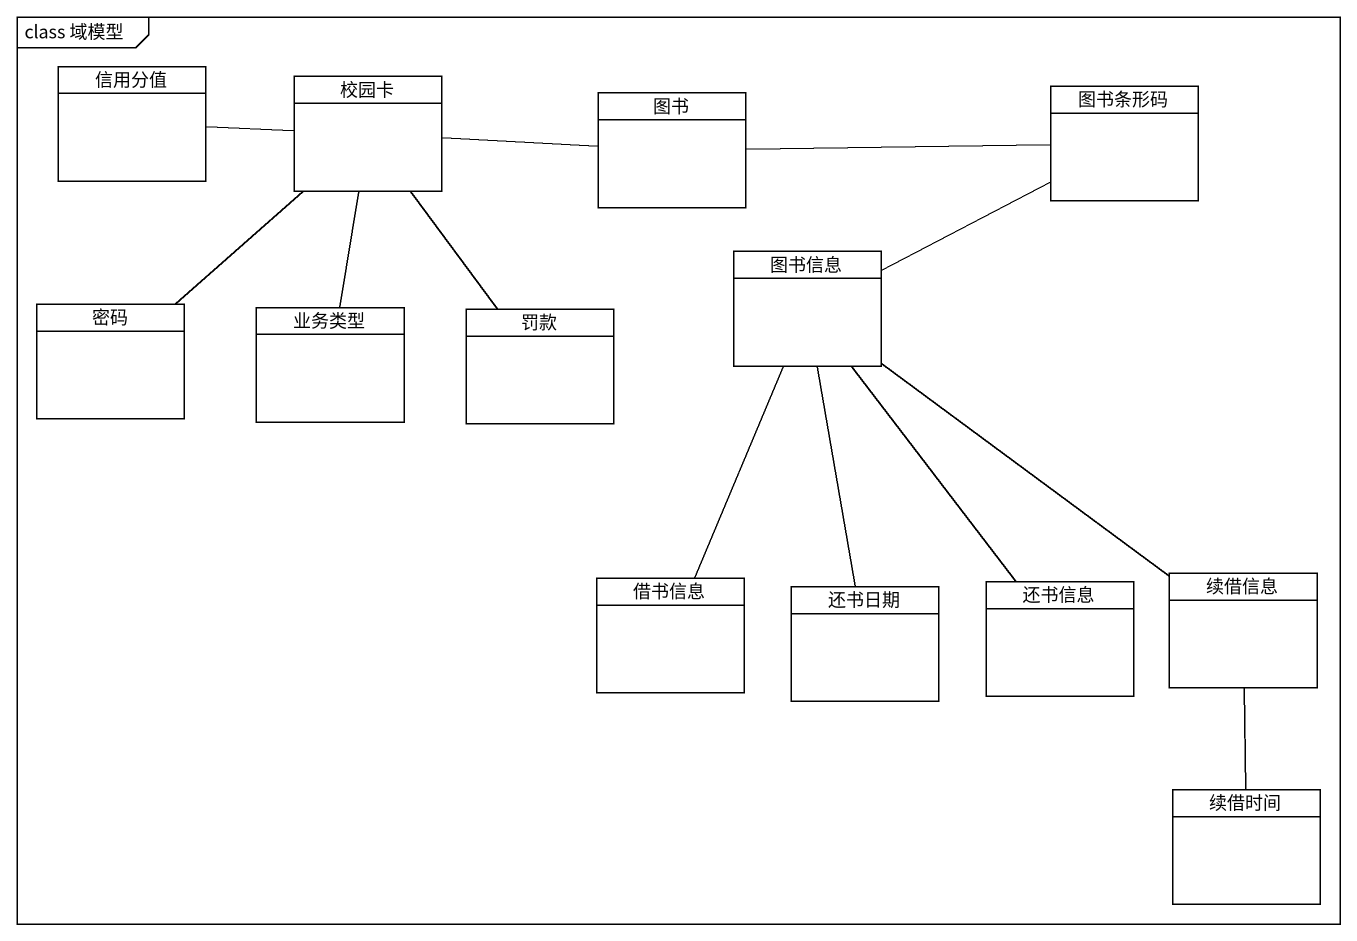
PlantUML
@startuml
mainframe class 域模型
hide circle
hide empty members
class 信用分值
class 校园卡
class 图书
class 图书条形码
class 图书信息
class 密码
class 业务类型
class 罚款
class 借书信息
class 还书日期
class 还书信息
class 续借信息
class 续借时间
信用分值 -right- 校园卡
校园卡 -right- 图书
校园卡 -- 罚款
图书 -right- 图书条形码
图书条形码 -left- 图书信息
密码 -up- 校园卡
业务类型 -up- 校园卡
借书信息 -up- 图书信息
还书日期 -up- 图书信息
还书信息 -up- 图书信息
续借信息 -up- 图书信息
续借信息 -- 续借时间
@enduml
